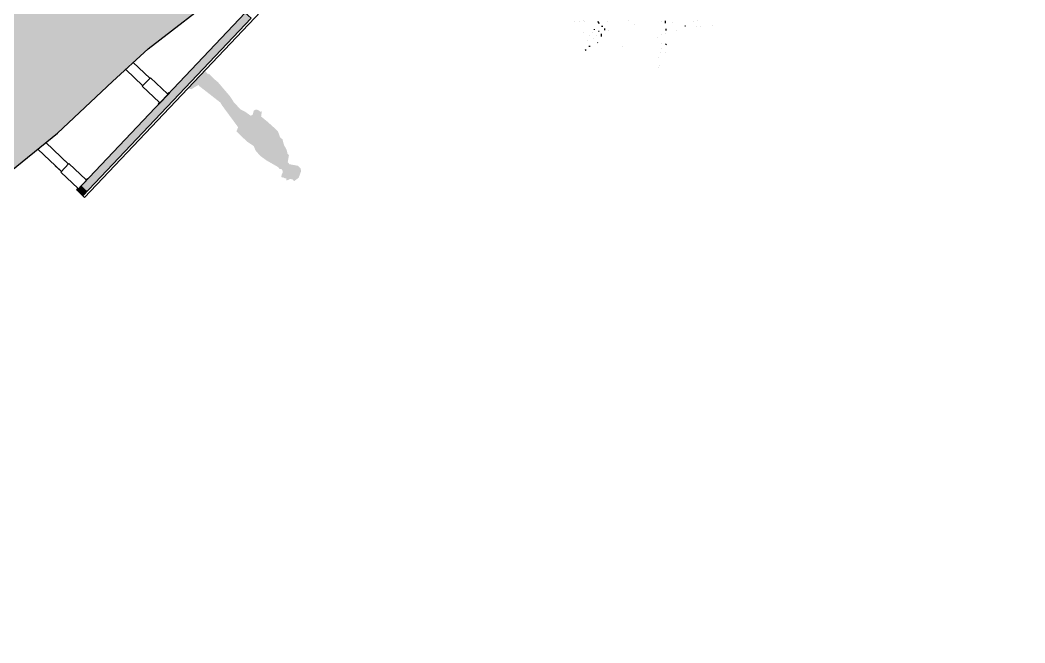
# Model space of a CAD drawing. Header units: inches. Extents: x -3368894 to 5148796, y 84 to 10864301.
# Drawn here: x 503395.33 to 503408.07, y 4346090.42 to 4346098.31 of the extents above; entities that cross this region are included whole.
import ezdxf

# ---------------------------------------------------------------- set-up
doc = ezdxf.new("R2010")
doc.units = ezdxf.units.IN
doc.header["$MEASUREMENT"] = 0
doc.layers.add('cm_arredi secondo piano', color=252, linetype='Continuous')
doc.layers.add('cp_alberi_linea', color=103, linetype='Continuous')
for name, color, linetype, lineweight in [('cm_campiture', 252, 'Continuous', 9), ('cm_linea di terra', 4, 'Continuous', 25), ('cp_piattaforme volumi_linea', 4, 'Continuous', 25)]:
    doc.layers.add(name, color=color, linetype=linetype, lineweight=lineweight)

# ---------------------------------------------------------------- blocks, each defined once
blk = doc.blocks.new('tamarix')
at = {"layer": 'cp_alberi_linea', "color": 0, "linetype": 'ByBlock'}
for p, q in [((-3.098, -3.628), (-3.098, -3.628)), ((-3.146, -3.819), (-3.146, -3.819)), ((-3.059, -3.683), (-3.059, -3.683)), ((-3.014, -3.745), (-3.014, -3.745)), ((-3.009, -3.715), (-3.009, -3.715)), ((-3.195, -3.93), (-3.195, -3.93)), ((-3.13, -3.91), (-3.13, -3.91)), ((-3.067, -3.92), (-3.067, -3.92)), ((-3.019, -3.919), (-3.011, -3.913)), ((-2.907, -3.923), (-2.9, -3.883)), ((-3.32, -4.006), (-3.317, -3.989)), ((-3.243, -4.018), (-3.254, -4)), ((-3.132, -4.068), (-3.139, -4.066)), ((-3.132, -3.981), (-3.132, -3.981)), ((-3.062, -3.993), (-3.062, -3.993)), ((-3.034, -4.053), (-3.006, -4.033)), ((-2.999, -3.987), (-3.005, -3.978)), ((-2.935, -4.038), (-2.916, -4.024)), ((-2.91, -3.984), (-2.924, -3.968)), ((-2.909, -4.08), (-2.909, -4.08)), ((-2.823, -3.992), (-2.823, -3.992)), ((-2.62, -4.216), (-2.62, -4.216)), ((-2.958, -4.376), (-2.958, -4.376)), ((-2.614, -4.32), (-2.614, -4.32)), ((-2.348, -4.596), (-2.348, -4.596)), ((-2.333, -4.653), (-2.306, -4.634)), ((-2.595, -4.787), (-2.595, -4.787)), ((-2.555, -4.689), (-2.555, -4.689)), ((-2.494, -4.698), (-2.494, -4.698)), ((-2.445, -4.747), (-2.445, -4.747)), ((-2.409, -4.722), (-2.39, -4.708)), ((-2.267, -4.729), (-2.267, -4.729)), ((-2.885, -4.955), (-2.885, -4.955)), ((-2.846, -4.951), (-2.846, -4.951)), ((-2.777, -4.877), (-2.777, -4.877)), ((-2.7, -4.849), (-2.7, -4.849)), ((-2.662, -4.903), (-2.662, -4.903)), ((-2.649, -4.826), (-2.649, -4.826)), ((-2.556, -4.841), (-2.572, -4.839)), ((-2.326, -4.839), (-2.326, -4.839)), ((-2.192, -4.901), (-2.198, -4.891)), ((-2.071, -4.945), (-2.071, -4.945)), ((-2.108, -5.025), (-2.108, -5.025)), ((-2.061, -5.073), (-2.061, -5.073)), ((-2.029, -4.983), (-2.029, -4.983)), ((-1.944, -5.195), (-1.944, -5.195))]:
    blk.add_line(p, q, dxfattribs=at)

msp = doc.modelspace()

# ---------------------------------------------------------------- hatches: boundary and pattern name
at = {"layer": 'cm_arredi secondo piano'}
h = msp.add_hatch(color=256, dxfattribs=at)
edge = h.paths.add_edge_path()
edge.add_line((503398.093, 4346096.953), (503398.07, 4346096.903))
edge.add_line((503398.07, 4346096.903), (503398.203, 4346096.774))
edge.add_line((503398.203, 4346096.774), (503398.291, 4346096.715))
edge.add_line((503398.291, 4346096.715), (503398.312, 4346096.661))
edge.add_line((503398.312, 4346096.661), (503398.369, 4346096.594))
edge.add_line((503398.369, 4346096.594), (503398.451, 4346096.534))
edge.add_line((503398.451, 4346096.534), (503398.601, 4346096.448))
edge.add_line((503398.601, 4346096.448), (503398.615, 4346096.427))
edge.add_line((503398.615, 4346096.427), (503398.642, 4346096.425))
edge.add_line((503398.642, 4346096.425), (503398.656, 4346096.404))
edge.add_line((503398.656, 4346096.404), (503398.657, 4346096.378))
edge.add_line((503398.657, 4346096.378), (503398.647, 4346096.358))
edge.add_line((503398.647, 4346096.358), (503398.642, 4346096.339))
edge.add_line((503398.642, 4346096.339), (503398.64, 4346096.324))
edge.add_line((503398.64, 4346096.324), (503398.65, 4346096.316))
edge.add_line((503398.65, 4346096.316), (503398.662, 4346096.318))
edge.add_line((503398.662, 4346096.318), (503398.684, 4346096.308))
edge.add_line((503398.684, 4346096.308), (503398.704, 4346096.307))
edge.add_line((503398.704, 4346096.307), (503398.702, 4346096.288))
edge.add_arc((503398.709, 4346096.287), 0.00727, 173.5291, 294.5937)
edge.add_line((503398.712, 4346096.281), (503398.754, 4346096.299))
edge.add_line((503398.754, 4346096.299), (503398.788, 4346096.29))
edge.add_line((503398.788, 4346096.29), (503398.801, 4346096.27))
edge.add_line((503398.801, 4346096.27), (503398.86, 4346096.313))
edge.add_line((503398.86, 4346096.313), (503398.892, 4346096.4))
edge.add_line((503398.892, 4346096.4), (503398.883, 4346096.435))
edge.add_line((503398.883, 4346096.435), (503398.853, 4346096.465))
edge.add_line((503398.853, 4346096.465), (503398.743, 4346096.485))
edge.add_line((503398.743, 4346096.485), (503398.722, 4346096.512))
edge.add_line((503398.722, 4346096.512), (503398.736, 4346096.6))
edge.add_line((503398.736, 4346096.6), (503398.715, 4346096.625))
edge.add_line((503398.715, 4346096.625), (503398.715, 4346096.638))
edge.add_line((503398.715, 4346096.638), (503398.705, 4346096.673))
edge.add_line((503398.705, 4346096.673), (503398.679, 4346096.719))
edge.add_line((503398.679, 4346096.719), (503398.668, 4346096.748))
edge.add_line((503398.668, 4346096.748), (503398.655, 4346096.8))
edge.add_line((503398.655, 4346096.8), (503398.625, 4346096.826))
edge.add_line((503398.625, 4346096.826), (503398.598, 4346096.9))
edge.add_line((503398.598, 4346096.9), (503398.571, 4346096.928))
edge.add_line((503398.571, 4346096.928), (503398.47, 4346097.019))
edge.add_line((503398.47, 4346097.019), (503398.384, 4346097.09))
edge.add_line((503398.384, 4346097.09), (503398.386, 4346097.093))
edge.add_line((503398.386, 4346097.093), (503398.381, 4346097.097))
edge.add_line((503398.381, 4346097.097), (503398.385, 4346097.096))
edge.add_line((503398.385, 4346097.096), (503398.392, 4346097.154))
edge.add_line((503398.392, 4346097.154), (503398.371, 4346097.153))
edge.add_line((503398.371, 4346097.153), (503398.347, 4346097.172))
edge.add_line((503398.347, 4346097.172), (503398.322, 4346097.179))
edge.add_line((503398.322, 4346097.179), (503398.29, 4346097.165))
edge.add_line((503398.29, 4346097.165), (503398.278, 4346097.115))
edge.add_line((503398.278, 4346097.115), (503398.253, 4346097.099))
edge.add_line((503398.253, 4346097.099), (503398.186, 4346097.147))
edge.add_line((503398.186, 4346097.147), (503398.123, 4346097.18))
edge.add_line((503398.123, 4346097.18), (503398.04, 4346097.268))
edge.add_line((503398.04, 4346097.268), (503397.989, 4346097.347))
edge.add_line((503397.989, 4346097.347), (503397.898, 4346097.453))
edge.add_line((503397.898, 4346097.453), (503397.836, 4346097.526))
edge.add_line((503397.836, 4346097.526), (503397.786, 4346097.567))
edge.add_line((503397.786, 4346097.567), (503397.72, 4346097.634))
edge.add_line((503397.72, 4346097.634), (503397.712, 4346097.626))
edge.add_line((503397.712, 4346097.626), (503397.669, 4346097.671))
edge.add_line((503397.669, 4346097.671), (503397.616, 4346097.617))
edge.add_line((503397.616, 4346097.617), (503397.626, 4346097.608))
edge.add_line((503397.626, 4346097.608), (503397.585, 4346097.583))
edge.add_line((503397.585, 4346097.583), (503397.503, 4346097.495))
edge.add_line((503397.503, 4346097.495), (503397.506, 4346097.493))
edge.add_line((503397.506, 4346097.493), (503397.463, 4346097.448))
edge.add_line((503397.463, 4346097.448), (503397.497, 4346097.435))
edge.add_line((503397.497, 4346097.435), (503397.573, 4346097.481))
edge.add_line((503397.573, 4346097.481), (503397.598, 4346097.489))
edge.add_line((503397.598, 4346097.489), (503397.593, 4346097.481))
edge.add_line((503397.593, 4346097.481), (503397.866, 4346097.268))
edge.add_line((503397.866, 4346097.268), (503397.892, 4346097.226))
edge.add_line((503397.892, 4346097.226), (503398.093, 4346096.953))
at = {"layer": 'cm_campiture'}
h = msp.add_hatch(color=253, dxfattribs=at)
h.dxf.hatch_style = 1
h.paths.add_polyline_path([(503388.768, 4346090.417), (503389.027, 4346090.685), (503389.917, 4346091.582), (503390.468, 4346092.091), (503390.839, 4346092.402), (503391.15, 4346092.648), (503391.573, 4346092.974), (503392.34, 4346093.624), (503393.087, 4346094.294), (503393.782, 4346095.013), (503394.514, 4346095.697), (503395.101, 4346096.304), (503395.773, 4346096.85), (503396.473, 4346097.507), (503396.926, 4346097.919), (503397.868, 4346098.649), (503398.487, 4346099.302), (503399.917, 4346100.814), (503420.65, 4346122.678), (503420.527, 4346122.795), (503423.23, 4346125.645), (503423.375, 4346125.508), (503427.594, 4346129.957), (503425.288, 4346132.143), (503387.164, 4346091.938)])
at = {"layer": 'cp_piattaforme volumi_linea', "linetype": 'Continuous'}
h = msp.add_hatch(color=256, dxfattribs=at)
h.dxf.hatch_style = 1
h.paths.add_polyline_path([(503396.178, 4346096.144), (503398.256, 4346098.335), (503398.183, 4346098.404), (503396.105, 4346096.213)])
h = msp.add_hatch(color=256, dxfattribs=at)
h.dxf.hatch_style = 1
h.paths.add_polyline_path([(503396.123, 4346096.086), (503396.178, 4346096.144), (503396.105, 4346096.213), (503396.05, 4346096.155)])

# ---------------------------------------------------------------- linework, layer by layer
at = {"layer": 'cm_linea di terra'}
msp.add_lwpolyline([(503391.591, 4346092.996), (503391.6, 4346093.002), (503392.368, 4346093.652), (503393.114, 4346094.323), (503393.809, 4346095.041), (503394.541, 4346095.726), (503395.128, 4346096.333), (503395.8, 4346096.878), (503396.5, 4346097.535), (503396.953, 4346097.948), (503397.895, 4346098.677), (503398.514, 4346099.331)], dxfattribs=at)
at = {"layer": 'cp_piattaforme volumi_linea', "linetype": 'Continuous'}
for p, q in [((503396.883, 4346097.481), (503396.666, 4346097.687)), ((503396.883, 4346097.481), (503396.666, 4346097.687)), ((503396.972, 4346097.575), (503396.762, 4346097.774)), ((503396.972, 4346097.575), (503396.762, 4346097.774)), ((503395.851, 4346096.392), (503395.551, 4346096.676)), ((503395.94, 4346096.486), (503395.653, 4346096.759)), ((503395.94, 4346096.486), (503395.856, 4346096.567)), ((503395.851, 4346096.392), (503395.773, 4346096.466))]:
    msp.add_line(p, q, dxfattribs=at)
for points in [[(503421.053, 4346122.333), (503396.145, 4346096.065), (503396.123, 4346096.086)], [(503397.197, 4346097.376), (503396.979, 4346097.582), (503396.876, 4346097.473), (503397.094, 4346097.267)], [(503397.197, 4346097.376), (503396.979, 4346097.582), (503396.876, 4346097.473), (503397.094, 4346097.267)], [(503397.094, 4346097.267), (503397.077, 4346097.249), (503397.082, 4346097.243), (503397.22, 4346097.388), (503397.214, 4346097.394), (503397.197, 4346097.376)], [(503397.094, 4346097.267), (503397.077, 4346097.249), (503397.082, 4346097.243), (503397.22, 4346097.388), (503397.214, 4346097.394), (503397.197, 4346097.376)], [(503396.165, 4346096.287), (503395.947, 4346096.494), (503395.844, 4346096.385), (503396.062, 4346096.178)], [(503396.165, 4346096.287), (503395.947, 4346096.494), (503395.844, 4346096.385), (503396.062, 4346096.178)], [(503396.062, 4346096.178), (503396.044, 4346096.16), (503396.05, 4346096.155), (503396.188, 4346096.3), (503396.182, 4346096.305), (503396.165, 4346096.287)], [(503396.062, 4346096.178), (503396.044, 4346096.16), (503396.05, 4346096.155), (503396.188, 4346096.3), (503396.182, 4346096.305), (503396.165, 4346096.287)]]:
    msp.add_lwpolyline(points, dxfattribs=at)
msp.add_lwpolyline([(503398.183, 4346098.404), (503396.05, 4346096.155), (503396.123, 4346096.086), (503398.256, 4346098.335)], close=True, dxfattribs=at)

# ---------------------------------------------------------------- block references
at = {"layer": 'cm_campiture', "xscale": 0.8999999999999999, "yscale": 0.8999999999999999, "zscale": 0.8999999999999999, "rotation": 52.13654048052032}
msp.add_blockref('tamarix', (503401.495, 4346102.5), dxfattribs=at)

doc.saveas('drawing.dxf')
